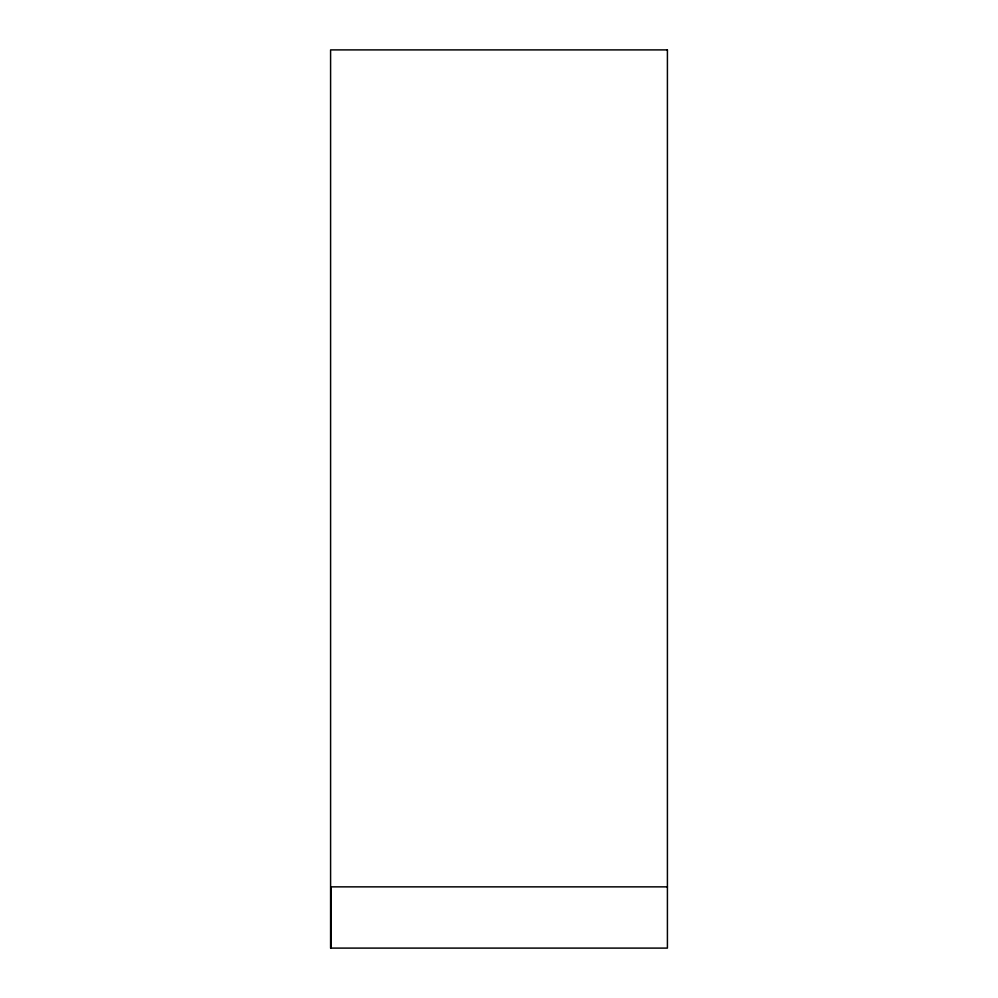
<?xml version="1.0" encoding="UTF-8"?>
<svg xmlns="http://www.w3.org/2000/svg" width="998" height="998" viewBox="0 0 998 998"><rect width="100%" height="100%" fill="white"/><g stroke="black" fill="none" stroke-linecap="round" stroke-linejoin="round"><path stroke-width="1.5" d="M667.413 886.86L331.224 886.86L331.224 948.1M667.413 49.9L330.588 49.9L330.588 948.1L667.413 948.1L667.413 49.9"/></g></svg>
